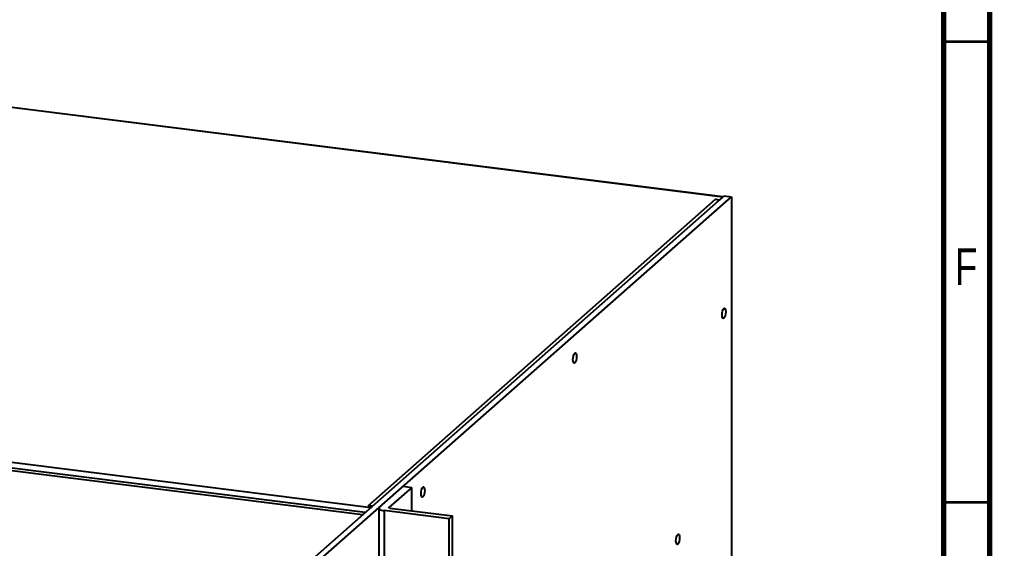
# Model space of a CAD drawing. Header units: millimetres. Extents: x 0 to 589, y 0 to 415.
# Drawn here: x 483.6 to 589, y 255 to 312.4 of the extents above; entities that cross this region are included whole.
import ezdxf

# ---------------------------------------------------------------- set-up
doc = ezdxf.new("R2010")
doc.units = ezdxf.units.MM
doc.styles.add('SLDTEXTSTYLE1', font='TXT', dxfattribs={"width": 0.75})

msp = doc.modelspace()

# ---------------------------------------------------------------- linework, layer by layer
at = {"color": 7, "linetype": 'Continuous', "lineweight": 70}
for p, q in [((589, 415), (589, 5)), ((584, 410), (584, 10))]:
    msp.add_line(p, q, dxfattribs=at)
at = {"color": 7, "linetype": 'Continuous', "lineweight": 25}
for p, q in [((560.0412, 293.1339), (427.5544, 309.8256)), ((560.0089, 293.1054), (427.4919, 309.801)), ((515.1666, 253.5581), (560.1857, 293.2613)), ((515.9461, 253.4599), (560.9652, 293.1631)), ((559.6907, 292.8248), (560.0089, 293.1054)), ((560.1857, 293.2613), (560.9652, 293.1631)), ((560.9652, 293.1631), (560.9652, 223.7095)), ((521.4871, 259.6037), (559.223, 292.8837)), ((559.223, 292.8837), (559.6907, 292.8248)), ((389.3081, 276.126), (521.8252, 259.4305)), ((520.8861, 258.6022), (388.8367, 275.2389)), ((521.1807, 258.8621), (389.1314, 275.4987)), ((522.7343, 259.4466), (525.3035, 261.7124)), ((526.2389, 261.5945), (523.764, 259.4119)), ((525.3035, 261.7124), (526.2389, 261.5945)), ((526.2389, 259.0526), (526.2389, 261.5945)), ((521.9548, 259.5448), (521.4871, 259.6037)), ((521.8252, 259.4305), (521.9548, 259.5448)), ((522.6783, 259.3444), (522.6783, 189.8908)), ((523.764, 259.4119), (523.764, 259.3804)), ((523.8416, 259.3546), (530.6701, 258.4943)), ((530.3166, 258.1825), (523.2386, 259.0742)), ((523.2386, 259.0742), (523.2386, 189.6206)), ((530.6701, 258.4943), (530.3166, 258.1825)), ((530.3166, 188.7289), (530.3166, 258.1825)), ((530.6701, 189.0407), (530.6701, 258.4943))]:
    msp.add_line(p, q, dxfattribs=at)
at = {"color": 9, "linetype": 'Continuous', "lineweight": 35}
for p, q in [((584, 310), (589, 310)), ((584, 260), (589, 260))]:
    msp.add_line(p, q, dxfattribs=at)
at = {"color": 7, "linetype": 'Continuous', "lineweight": 25, "flags": 128}
for points in [[(560.3406, 280.67), (560.3254, 280.4521), (560.2819, 280.2404), (560.2169, 280.0673), (560.1403, 279.959), (560.0636, 279.9321), (559.9986, 279.9906), (559.9552, 280.1256), (559.9399, 280.3166), (559.9552, 280.5345), (559.9986, 280.7461), (560.0636, 280.9193), (560.1403, 281.0275), (560.2169, 281.0545), (560.2819, 280.996), (560.3254, 280.861), (560.3406, 280.67)], [(544.1479, 275.8174), (544.1326, 275.5995), (544.0892, 275.3879), (544.0242, 275.2147), (543.9475, 275.1064), (543.8708, 275.0795), (543.8059, 275.138), (543.7624, 275.273), (543.7472, 275.464), (543.7624, 275.6819), (543.8059, 275.8935), (543.8708, 276.0667), (543.9475, 276.175), (544.0242, 276.2019), (544.0892, 276.1434), (544.1326, 276.0084), (544.1479, 275.8174)], [(527.6487, 261.2665), (527.6335, 261.0486), (527.59, 260.837), (527.525, 260.6638), (527.4484, 260.5556), (527.3717, 260.5286), (527.3067, 260.5871), (527.2633, 260.7221), (527.248, 260.9131), (527.2633, 261.131), (527.3067, 261.3427), (527.3717, 261.5158), (527.4484, 261.6241), (527.525, 261.651), (527.59, 261.5925), (527.6335, 261.4575), (527.6487, 261.2665)], [(522.7343, 259.4466), (522.6901, 259.3919), (522.6788, 259.3354), (522.7007, 259.2792), (522.7551, 259.2256), (522.8398, 259.1765), (522.9517, 259.1339), (523.0863, 259.0993), (523.2386, 259.0742)], [(523.8416, 259.3546), (523.8182, 259.3585), (523.7974, 259.3638), (523.7802, 259.3703), (523.7672, 259.3779), (523.7588, 259.3861), (523.7555, 259.3948), (523.7572, 259.4035), (523.764, 259.4119)], [(555.3319, 256.1395), (555.3167, 255.9216), (555.2733, 255.7099), (555.2083, 255.5368), (555.1316, 255.4285), (555.0549, 255.4016), (554.9899, 255.4601), (554.9465, 255.5951), (554.9312, 255.7861), (554.9465, 256.004), (554.9899, 256.2156), (555.0549, 256.3888), (555.1316, 256.497), (555.2083, 256.524), (555.2733, 256.4655), (555.3167, 256.3305), (555.3319, 256.1395)]]:
    msp.add_lwpolyline(points, dxfattribs=at)
at = {"color": 7, "linetype": 'Continuous', "lineweight": 25}
msp.add_arc((559.1491, 292.3534), 0.5354, 40.895791, 82.058156, dxfattribs=at)

# ---------------------------------------------------------------- texts
at = {"color": 7, "linetype": 'Continuous', "lineweight": 0, "insert": (586.4577, 287.5602), "char_height": 3.9688, "attachment_point": 2, "style": 'SLDTEXTSTYLE1'}
msp.add_mtext('F', dxfattribs=at)

doc.saveas('drawing.dxf')
